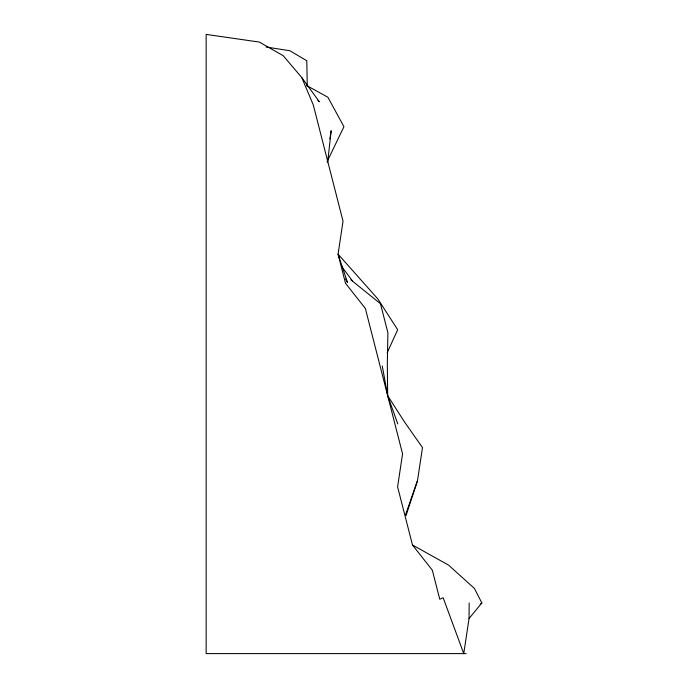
<?xml version="1.0" encoding="UTF-8"?>
<svg xmlns="http://www.w3.org/2000/svg" width="688" height="688" viewBox="0 0 688 688"><rect width="100%" height="100%" fill="white"/><g stroke="black" fill="none" stroke-linecap="round" stroke-linejoin="round"><path stroke-width="1.03" d="M466.103 653.6L206.151 653.6L206.151 34.4L259.299 42.063L283.215 55.702L301.765 77.546L313.272 104.886L343.037 221.209L338.066 254.182L345.505 283.267L365.362 308.456L402.566 453.865L397.595 486.837L412.482 544.999L432.331 570.189L439.77 599.274L443.141 597.709L463.746 653.6L469.053 618.529L469.164 602.98M327.686 162.179L331.152 130.694L329.896 138.942M406.04 515.604L417.513 480.594L422.484 447.621L404.449 421.856L387.679 395.703L382.27 365.982M405.516 514.873L417.513 480.594M387.103 352.892L397.69 329.733L377.867 298.953L338.066 254.182L347.535 282.63L345.591 278.907M327.041 161.783L343.94 126.687L327.892 97.249L306.753 85.587M469.053 618.529L481.849 602.937L474.41 588.412L448.55 565.106L412.482 544.999M480.258 604.322L481.849 602.937M266.084 47.016L289.923 50.757L306.788 60.768L307.278 86.421M350.828 279.801L380.464 303.718L387.903 332.803L387.318 364.399L387.679 395.703L397.802 423.946M317.822 100.25L319.309 101.729L301.765 77.546M341.738 266.643L352.583 281.048"/></g></svg>
